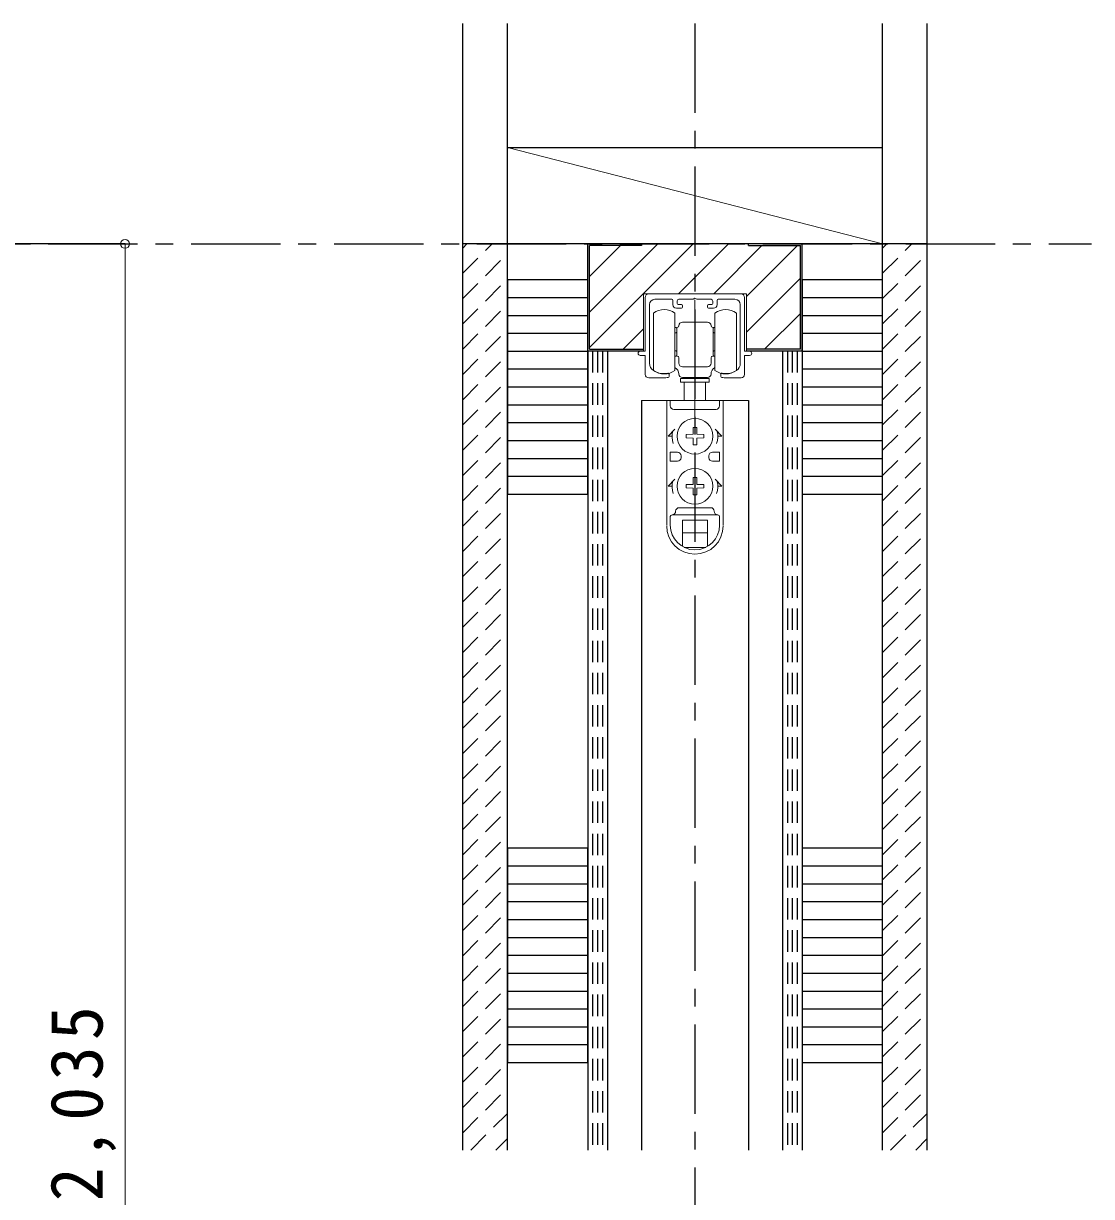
# Model space of a CAD drawing. Units: millimetres at full size, sheet at 1:5; details may follow other scales. Extents: x -973 to 977, y -718 to 696.
# Drawn here: x -402.3 to -103.3, y -330.6 to -2.5 of the extents above; entities that cross this region are included whole.
import ezdxf

# ---------------------------------------------------------------- set-up
doc = ezdxf.new("R2010")
doc.units = ezdxf.units.MM
doc.header["$LTSCALE"] = 5
doc.header["$PDMODE"] = 32
doc.header["$PDSIZE"] = 2.5
doc.linetypes.add('CHAIN1', pattern=[8, 5, -1, 1, -1])
doc.linetypes.add('DASHED1', pattern=[1.8, 1.2, -0.6])
doc.layers.add('0-0_補助線', color=7, linetype='Continuous', lineweight=18)
for name, color, linetype in [('0-1_通り芯', 4, 'CHAIN1'), ('0-2_柱', 7, 'Continuous'), ('0-3_仕上げ', 2, 'Continuous'), ('0-4_枠', 3, 'Continuous'), ('0-6_扉', 6, 'Continuous'), ('0-B_寸法', 7, 'Continuous'), ('0-C_ハッチ', 4, 'DASHED1')]:
    doc.layers.add(name, color=color, linetype=linetype)
doc.styles.add('ＭＳ ゴシック', font='')
doc.styles.get('ＭＳ ゴシック').set_extended_font_data('MS Gothic')

msp = doc.modelspace()

# ---------------------------------------------------------------- linework, layer by layer
at = {"layer": '0-0_補助線'}
for p, q in [((-266.847, -37.151), (-161.847, -64.151)), ((-227.047, -78.151), (-227.229, -78.151)), ((-227.047, -78.151), (-201.447, -78.151)), ((-228.247, -79.151), (-228.247, -85.022)), ((-228.247, -81.924), (-228.247, -94.151)), ((-227.047, -81.151), (-227.047, -97.523)), ((-225.547, -79.651), (-220.847, -79.651)), ((-220.547, -81.151), (-220.547, -79.951)), ((-219.347, -80.851), (-219.347, -80.151)), ((-218.147, -81.151), (-219.047, -81.151)), ((-218.847, -79.651), (-214.867, -79.651)), ((-217.847, -81.851), (-217.847, -81.451)), ((-214.867, -79.651), (-214.347, -79.351)), ((-210.847, -81.851), (-210.847, -81.451)), ((-210.547, -81.151), (-209.647, -81.151)), ((-209.347, -80.851), (-209.347, -80.151)), ((-208.147, -81.151), (-208.147, -79.951)), ((-203.147, -79.651), (-207.847, -79.651)), ((-201.647, -81.151), (-201.647, -97.523)), ((-200.447, -79.151), (-200.447, -84.793)), ((-200.447, -81.924), (-200.447, -94.151)), ((-225.947, -99.551), (-225.947, -83.551)), ((-219.947, -83.551), (-219.947, -91.551)), ((-218.147, -82.151), (-219.547, -82.151)), ((-210.547, -82.151), (-209.147, -82.151)), ((-208.747, -83.551), (-208.747, -91.551)), ((-202.747, -99.551), (-202.747, -83.551)), ((-219.947, -87.551), (-219.647, -87.551)), ((-219.447, -87.751), (-219.647, -87.551)), ((-219.447, -87.551), (-219.447, -91.551)), ((-219.347, -87.551), (-219.447, -87.551)), ((-217.847, -86.051), (-214.347, -86.051)), ((-210.847, -86.051), (-214.347, -86.051)), ((-209.347, -87.551), (-209.247, -87.551)), ((-209.247, -87.551), (-209.247, -91.551)), ((-209.247, -87.751), (-209.047, -87.551)), ((-208.747, -87.551), (-209.047, -87.551)), ((-219.947, -89.051), (-219.447, -89.051)), ((-219.947, -91.551), (-219.947, -99.551)), ((-219.647, -89.051), (-219.447, -88.851)), ((-219.447, -95.551), (-219.447, -91.551)), ((-209.047, -89.051), (-209.247, -88.851)), ((-208.747, -89.051), (-209.247, -89.051)), ((-209.247, -95.551), (-209.247, -91.551)), ((-208.747, -91.551), (-208.747, -99.551)), ((-229.647, -94.151), (-228.247, -94.151)), ((-219.947, -94.051), (-219.447, -94.051)), ((-219.447, -94.251), (-219.647, -94.051)), ((-209.247, -94.251), (-209.047, -94.051)), ((-208.747, -94.051), (-209.247, -94.051)), ((-199.047, -94.151), (-200.447, -94.151)), ((-229.647, -95.351), (-228.247, -95.351)), ((-228.247, -95.351), (-228.247, -100.651)), ((-228.247, -97.554), (-228.247, -97.626)), ((-219.947, -95.551), (-219.647, -95.551)), ((-219.447, -95.351), (-219.647, -95.551)), ((-219.347, -95.551), (-219.447, -95.551)), ((-218.847, -97.551), (-218.847, -96.051)), ((-209.847, -97.551), (-209.847, -96.051)), ((-209.347, -95.551), (-209.247, -95.551)), ((-209.247, -95.351), (-209.047, -95.551)), ((-208.747, -95.551), (-209.047, -95.551)), ((-199.047, -95.351), (-200.447, -95.351)), ((-200.447, -95.351), (-200.447, -100.651)), ((-223.147, -101.651), (-227.247, -101.651)), ((-221.597, -100.602), (-221.597, -101.217)), ((-217.847, -98.551), (-214.347, -98.551)), ((-214.347, -101.551), (-217.847, -101.551)), ((-217.347, -101.551), (-217.347, -101.851)), ((-210.847, -98.551), (-214.347, -98.551)), ((-214.347, -101.551), (-210.847, -101.551)), ((-211.347, -101.551), (-211.347, -101.851)), ((-207.097, -101.217), (-207.097, -100.602)), ((-205.547, -101.651), (-201.447, -101.651)), ((-210.347, -101.851), (-218.347, -101.851)), ((-218.347, -101.851), (-218.347, -102.851)), ((-218.347, -102.851), (-210.347, -102.851)), ((-217.347, -107.951), (-217.347, -102.851)), ((-211.347, -102.851), (-211.347, -107.951)), ((-210.347, -101.851), (-210.347, -102.851)), ((-222.246, -107.951), (-222.246, -142.851)), ((-222.204, -107.951), (-206.404, -107.951)), ((-221.246, -107.951), (-221.246, -109.451)), ((-207.446, -107.951), (-207.446, -109.451)), ((-206.446, -107.951), (-206.446, -142.851)), ((-220.246, -110.451), (-208.446, -110.451)), ((-220.003, -115.951), (-221.846, -117.951)), ((-220.746, -117.951), (-221.846, -117.951)), ((-214.866, -117.432), (-216.796, -117.465)), ((-216.796, -117.465), (-216.796, -118.437)), ((-214.866, -117.432), (-214.832, -115.501)), ((-213.86, -115.501), (-214.832, -115.501)), ((-213.826, -117.432), (-213.86, -115.501)), ((-213.826, -117.432), (-211.896, -117.465)), ((-211.896, -118.437), (-211.896, -117.465)), ((-208.689, -115.951), (-206.846, -117.951)), ((-207.946, -117.951), (-206.846, -117.951)), ((-214.866, -118.471), (-216.796, -118.437)), ((-214.866, -118.471), (-214.832, -120.401)), ((-214.832, -120.401), (-213.86, -120.401)), ((-213.826, -118.471), (-213.86, -120.401)), ((-213.826, -118.471), (-211.896, -118.437)), ((-221.246, -122.451), (-221.246, -124.951)), ((-219.246, -122.451), (-221.246, -122.451)), ((-218.246, -123.451), (-218.246, -123.951)), ((-210.446, -123.451), (-210.446, -123.951)), ((-209.446, -122.451), (-207.446, -122.451)), ((-207.446, -122.451), (-207.446, -124.951)), ((-219.246, -124.951), (-221.246, -124.951)), ((-209.446, -124.951), (-207.446, -124.951)), ((-220.003, -129.951), (-221.846, -131.951)), ((-214.866, -131.432), (-214.832, -129.501)), ((-213.86, -129.501), (-214.832, -129.501)), ((-213.826, -131.432), (-213.86, -129.501)), ((-208.689, -129.951), (-206.846, -131.951)), ((-220.746, -131.951), (-221.846, -131.951)), ((-214.866, -131.432), (-216.796, -131.465)), ((-216.796, -131.465), (-216.796, -132.437)), ((-214.866, -132.471), (-216.796, -132.437)), ((-214.866, -132.471), (-214.832, -134.401)), ((-214.832, -134.401), (-213.86, -134.401)), ((-213.826, -132.471), (-213.86, -134.401)), ((-213.826, -131.432), (-211.896, -131.465)), ((-213.826, -132.471), (-211.896, -132.437)), ((-211.896, -132.437), (-211.896, -131.465)), ((-207.946, -131.951), (-206.846, -131.951)), ((-221.246, -142.851), (-221.246, -140.451)), ((-220.746, -139.951), (-207.946, -139.951)), ((-218.746, -137.951), (-209.946, -137.951)), ((-207.446, -142.851), (-207.446, -140.451)), ((-217.846, -141.451), (-210.846, -141.451)), ((-217.846, -148.798), (-217.846, -141.451)), ((-210.846, -148.798), (-210.846, -141.451)), ((-217.846, -144.951), (-210.846, -144.951)), ((-217.374, -149.051), (-211.318, -149.051))]:
    msp.add_line(p, q, dxfattribs=at)
at = {"layer": '0-0_補助線', "color": 4}
for p, q in [((-373.847, -64.151), (-513.847, -64.151)), ((-373.847, -567.5), (-373.847, -64.151))]:
    msp.add_line(p, q, dxfattribs=at)
at = {"layer": '0-0_補助線', "color": 3}
for p, q in [((-199.947, -78.151), (-228.747, -78.151)), ((-228.747, -94.151), (-228.747, -78.151)), ((-199.947, -94.151), (-199.947, -78.151)), ((-214.347, -79.805), (-214.347, -113.808)), ((-214.347, -79.805), (-214.347, -113.808))]:
    msp.add_line(p, q, dxfattribs=at)
at = {"layer": '0-0_補助線', "color": 6}
msp.add_line((-199.347, -107.951), (-229.347, -107.951), dxfattribs=at)
at = {"layer": '0-0_補助線'}
msp.add_lwpolyline([(-214.347, -79.351), (-213.827, -79.651), (-209.847, -79.651)], dxfattribs=at)
for centre in [(-214.346, -117.951), (-214.346, -131.951)]:
    msp.add_circle(centre, 5, dxfattribs=at)
for centre, radius, start, end in [((-227.247, -79.151), 1, 90, 180), ((-201.447, -79.151), 1, 0, 90), ((-225.547, -81.151), 1.5, 90, 180), ((-220.847, -79.951), 0.3, 0, 90), ((-219.547, -81.151), 1, 180, 270), ((-218.847, -80.151), 0.5, 90, 180), ((-219.047, -80.851), 0.3, 180, 270), ((-218.147, -81.451), 0.3, 0, 90), ((-218.147, -81.851), 0.3, 270, 0), ((-210.547, -81.451), 0.3, 90, 180), ((-210.547, -81.851), 0.3, 180, 270), ((-209.847, -80.151), 0.5, 0, 90), ((-209.647, -80.851), 0.3, 270, 0), ((-209.147, -81.151), 1, 270, 0), ((-207.847, -79.951), 0.3, 90, 180), ((-203.147, -81.151), 1.5, 0, 90), ((-222.947, -87.551), 5, 53.1301, 126.8699), ((-205.747, -87.551), 5, 53.1301, 126.8699), ((-219.347, -87.051), 0.5, 270, 0), ((-217.847, -87.051), 1, 90, 180), ((-210.847, -87.051), 1, 0, 90), ((-209.347, -87.051), 0.5, 180, 270), ((-229.647, -94.751), 0.6, 90, 180), ((-229.647, -94.751), 0.6, 180, 270), ((-199.047, -94.751), 0.6, 0, 90), ((-199.047, -94.751), 0.6, 270, 0), ((-224.547, -97.523), 2.5, 180, 235.9442), ((-219.347, -96.051), 0.5, 0, 90), ((-217.847, -97.551), 1, 180, 270), ((-210.847, -97.551), 1, 270, 0), ((-209.347, -96.051), 0.5, 90, 180), ((-204.147, -97.523), 2.5, 304.0558, 0), ((-227.247, -100.651), 1, 180, 270), ((-222.947, -95.551), 5, 233.1301, 306.8699), ((-223.147, -95.451), 5, 235.9442, 283.64168), ((-223.147, -95.451), 6.2, 270, 282.23163), ((-221.897, -100.602), 0.3, 360, 103.64168), ((-221.897, -101.217), 0.3, 282.23163, 0), ((-220.847, -100.551), 2, 0, 63.25632), ((-217.847, -100.551), 1, 180, 270), ((-210.847, -100.551), 1, 270, 0), ((-207.847, -100.551), 2, 116.74368, 180), ((-205.747, -95.551), 5, 233.1301, 306.8699), ((-206.797, -100.602), 0.3, 76.35832, 180), ((-206.797, -101.217), 0.3, 180, 257.76837), ((-205.547, -95.451), 6.2, 257.76837, 270), ((-205.547, -95.451), 5, 256.35832, 270), ((-205.547, -95.451), 5, 270, 304.0558), ((-201.447, -100.651), 1, 270, 0), ((-220.246, -109.451), 1, 180, 270), ((-208.446, -109.451), 1, 270, 0), ((-214.346, -117.951), 6.4, 167.82427, 198.20996), ((-214.346, -117.951), 6.4, 341.79004, 12.17573), ((-219.246, -123.451), 1, 0, 90), ((-219.246, -123.951), 1, 270, 0), ((-209.446, -123.451), 1, 90, 180), ((-209.446, -123.951), 1, 180, 270), ((-214.346, -131.951), 6.4, 167.82427, 198.20996), ((-214.346, -131.951), 6.4, 341.79004, 12.17573), ((-220.746, -140.451), 0.5, 90, 180), ((-220.746, -138.951), 1, 270, 0), ((-218.746, -138.951), 1, 90, 180), ((-209.946, -138.951), 1, 0, 90), ((-207.946, -138.951), 1, 180, 270), ((-207.946, -140.451), 0.5, 0, 90), ((-214.346, -143.051), 7.9, 180, 0), ((-214.346, -142.851), 6.9, 180, 0)]:
    msp.add_arc(centre, radius, start, end, dxfattribs=at)
msp.add_point((-373.847, -64.151), dxfattribs=at)
at = {"layer": '0-1_通り芯'}
for p, q in [((-214.347, -2.5), (-214.347, -567.5)), ((-755.347, -64.151), (-103.347, -64.151))]:
    msp.add_line(p, q, dxfattribs=at)
at = {"layer": '0-2_柱', "color": 3}
for p, q in [((-266.847, -37.151), (-161.847, -37.151)), ((-149.347, -64.151), (-279.347, -64.151)), ((-266.847, -74.151), (-244.347, -74.151)), ((-244.347, -104.151), (-244.347, -74.151)), ((-184.347, -74.151), (-161.847, -74.151)), ((-161.847, -104.151), (-161.847, -74.151)), ((-266.847, -104.151), (-244.347, -104.151)), ((-244.347, -134.151), (-244.347, -104.151)), ((-184.347, -104.151), (-161.847, -104.151)), ((-161.847, -134.151), (-161.847, -104.151)), ((-266.847, -134.151), (-244.347, -134.151)), ((-184.347, -134.151), (-161.847, -134.151)), ((-244.347, -233.151), (-266.847, -233.151)), ((-244.347, -263.151), (-244.347, -233.151)), ((-161.847, -233.151), (-184.347, -233.151)), ((-161.847, -263.151), (-161.847, -233.151)), ((-266.847, -263.151), (-244.347, -263.151)), ((-244.347, -293.151), (-244.347, -263.151)), ((-184.347, -263.151), (-161.847, -263.151)), ((-161.847, -293.151), (-161.847, -263.151)), ((-266.847, -293.151), (-244.347, -293.151)), ((-184.347, -293.151), (-161.847, -293.151))]:
    msp.add_line(p, q, dxfattribs=at)
at = {"layer": '0-2_柱'}
for p, q in [((-266.847, -79.151), (-244.347, -79.151)), ((-184.347, -79.151), (-161.847, -79.151)), ((-266.847, -84.151), (-244.347, -84.151)), ((-184.347, -84.151), (-161.847, -84.151)), ((-266.847, -89.151), (-244.347, -89.151)), ((-184.347, -89.151), (-161.847, -89.151)), ((-266.847, -94.151), (-244.347, -94.151)), ((-184.347, -94.151), (-161.847, -94.151)), ((-266.847, -99.151), (-244.347, -99.151)), ((-184.347, -99.151), (-161.847, -99.151)), ((-266.847, -109.151), (-244.347, -109.151)), ((-184.347, -109.151), (-161.847, -109.151)), ((-266.847, -114.151), (-244.347, -114.151)), ((-184.347, -114.151), (-161.847, -114.151)), ((-266.847, -119.151), (-244.347, -119.151)), ((-184.347, -119.151), (-161.847, -119.151)), ((-266.847, -124.151), (-244.347, -124.151)), ((-184.347, -124.151), (-161.847, -124.151)), ((-266.847, -129.151), (-244.347, -129.151)), ((-184.347, -129.151), (-161.847, -129.151)), ((-266.847, -238.151), (-244.347, -238.151)), ((-184.347, -238.151), (-161.847, -238.151)), ((-266.847, -243.151), (-244.347, -243.151)), ((-184.347, -243.151), (-161.847, -243.151)), ((-266.847, -248.151), (-244.347, -248.151)), ((-184.347, -248.151), (-161.847, -248.151)), ((-266.847, -253.151), (-244.347, -253.151)), ((-184.347, -253.151), (-161.847, -253.151)), ((-266.847, -258.151), (-244.347, -258.151)), ((-184.347, -258.151), (-161.847, -258.151)), ((-266.847, -268.151), (-244.347, -268.151)), ((-184.347, -268.151), (-161.847, -268.151)), ((-266.847, -273.151), (-244.347, -273.151)), ((-184.347, -273.151), (-161.847, -273.151)), ((-266.847, -278.151), (-244.347, -278.151)), ((-184.347, -278.151), (-161.847, -278.151)), ((-266.847, -283.151), (-244.347, -283.151)), ((-184.347, -283.151), (-161.847, -283.151)), ((-266.847, -288.151), (-244.347, -288.151)), ((-184.347, -288.151), (-161.847, -288.151))]:
    msp.add_line(p, q, dxfattribs=at)
at = {"layer": '0-2_柱', "color": 3}
for points in [[(-266.847, -74.151), (-266.847, -104.151), (-266.847, -134.151)], [(-184.347, -74.151), (-184.347, -104.151), (-184.347, -134.151)], [(-266.847, -233.151), (-266.847, -263.151), (-266.847, -293.151)], [(-184.347, -233.151), (-184.347, -263.151), (-184.347, -293.151)]]:
    msp.add_lwpolyline(points, dxfattribs=at)
at = {"layer": '0-3_仕上げ'}
for p, q in [((-279.347, -317.626), (-279.347, -2.5)), ((-266.847, -317.626), (-266.847, -2.5)), ((-161.847, -317.626), (-161.847, -2.5)), ((-149.347, -317.626), (-149.347, -2.5)), ((-244.347, -94.151), (-244.347, -317.626)), ((-238.847, -94.151), (-238.847, -317.626)), ((-189.847, -94.151), (-189.847, -317.626)), ((-184.347, -94.151), (-184.347, -317.626))]:
    msp.add_line(p, q, dxfattribs=at)
at = {"layer": '0-4_枠'}
for p, q in [((-244.347, -94.151), (-244.347, -64.151)), ((-184.347, -64.151), (-244.347, -64.151)), ((-243.847, -93.651), (-243.847, -64.651)), ((-229.347, -64.651), (-243.847, -64.651)), ((-229.347, -64.151), (-229.347, -64.651)), ((-199.347, -64.651), (-199.347, -64.151)), ((-199.347, -64.651), (-184.847, -64.651)), ((-184.847, -93.651), (-184.847, -64.651)), ((-184.347, -94.151), (-184.347, -64.151)), ((-228.747, -94.151), (-244.347, -94.151)), ((-243.847, -93.651), (-228.747, -93.651)), ((-184.847, -93.651), (-199.947, -93.651)), ((-184.347, -94.151), (-199.947, -94.151))]:
    msp.add_line(p, q, dxfattribs=at)
at = {"layer": '0-6_扉'}
for p, q in [((-229.347, -107.951), (-229.347, -317.626)), ((-199.347, -107.951), (-199.347, -317.626))]:
    msp.add_line(p, q, dxfattribs=at)
at = {"layer": '0-B_寸法', "color": 4}
msp.add_line((-373.847, -64.151), (-513.847, -64.151), dxfattribs=at)
at = {"layer": '0-C_ハッチ'}
for p, q in [((-279.347, -72.388), (-271.111, -64.151)), ((-279.347, -65.317), (-278.182, -64.151)), ((-161.847, -72.388), (-153.611, -64.151)), ((-161.847, -65.317), (-160.682, -64.151)), ((-279.347, -79.459), (-266.847, -66.959)), ((-161.847, -79.459), (-149.347, -66.959)), ((-279.347, -86.53), (-266.847, -74.03)), ((-161.847, -86.53), (-149.347, -74.03)), ((-279.347, -93.601), (-266.847, -81.101)), ((-161.847, -93.601), (-149.347, -81.101)), ((-279.347, -100.672), (-266.847, -88.172)), ((-161.847, -100.672), (-149.347, -88.172)), ((-242.972, -94.151), (-242.972, -317.626)), ((-241.597, -94.151), (-241.597, -317.626)), ((-240.222, -94.151), (-240.222, -317.626)), ((-188.472, -94.151), (-188.472, -317.626)), ((-187.097, -94.151), (-187.097, -317.626)), ((-185.722, -94.151), (-185.722, -317.626)), ((-279.347, -107.743), (-266.847, -95.243)), ((-161.847, -107.743), (-149.347, -95.243)), ((-279.347, -114.814), (-266.847, -102.314)), ((-161.847, -114.814), (-149.347, -102.314)), ((-279.347, -121.885), (-266.847, -109.385)), ((-161.847, -121.885), (-149.347, -109.385)), ((-279.347, -128.956), (-266.847, -116.456)), ((-161.847, -128.956), (-149.347, -116.456)), ((-279.347, -136.027), (-266.847, -123.527)), ((-161.847, -136.027), (-149.347, -123.527)), ((-279.347, -143.098), (-266.847, -130.598)), ((-161.847, -143.098), (-149.347, -130.598)), ((-279.347, -150.169), (-266.847, -137.669)), ((-161.847, -150.169), (-149.347, -137.669)), ((-279.347, -157.24), (-266.847, -144.74)), ((-161.847, -157.24), (-149.347, -144.74)), ((-279.347, -164.311), (-266.847, -151.811)), ((-161.847, -164.311), (-149.347, -151.811)), ((-279.347, -171.383), (-266.847, -158.883)), ((-161.847, -171.383), (-149.347, -158.883)), ((-279.347, -178.454), (-266.847, -165.954)), ((-161.847, -178.454), (-149.347, -165.954)), ((-279.347, -185.525), (-266.847, -173.025)), ((-161.847, -185.525), (-149.347, -173.025)), ((-279.347, -192.596), (-266.847, -180.096)), ((-161.847, -192.596), (-149.347, -180.096)), ((-279.347, -199.667), (-266.847, -187.167)), ((-161.847, -199.667), (-149.347, -187.167)), ((-279.347, -206.738), (-266.847, -194.238)), ((-161.847, -206.738), (-149.347, -194.238)), ((-279.347, -213.809), (-266.847, -201.309)), ((-161.847, -213.809), (-149.347, -201.309)), ((-279.347, -220.88), (-266.847, -208.38)), ((-161.847, -220.88), (-149.347, -208.38)), ((-279.347, -227.951), (-266.847, -215.451)), ((-161.847, -227.951), (-149.347, -215.451)), ((-279.347, -235.022), (-266.847, -222.522)), ((-161.847, -235.022), (-149.347, -222.522)), ((-279.347, -242.093), (-266.847, -229.593)), ((-161.847, -242.093), (-149.347, -229.593)), ((-279.347, -249.164), (-266.847, -236.664)), ((-161.847, -249.164), (-149.347, -236.664)), ((-279.347, -256.235), (-266.847, -243.735)), ((-161.847, -256.235), (-149.347, -243.735)), ((-279.347, -263.306), (-266.847, -250.806)), ((-161.847, -263.306), (-149.347, -250.806)), ((-279.347, -270.378), (-266.847, -257.878)), ((-161.847, -270.378), (-149.347, -257.878)), ((-279.347, -277.449), (-266.847, -264.949)), ((-161.847, -277.449), (-149.347, -264.949)), ((-279.347, -284.52), (-266.847, -272.02)), ((-161.847, -284.52), (-149.347, -272.02)), ((-279.347, -291.591), (-266.847, -279.091)), ((-161.847, -291.591), (-149.347, -279.091)), ((-279.347, -298.662), (-266.847, -286.162)), ((-161.847, -298.662), (-149.347, -286.162)), ((-279.347, -305.733), (-266.847, -293.233)), ((-161.847, -305.733), (-149.347, -293.233)), ((-279.347, -312.804), (-266.847, -300.304)), ((-161.847, -312.804), (-149.347, -300.304)), ((-277.098, -317.626), (-266.847, -307.375)), ((-159.598, -317.626), (-149.347, -307.375)), ((-270.027, -317.626), (-266.847, -314.446)), ((-152.527, -317.626), (-149.347, -314.446))]:
    msp.add_line(p, q, dxfattribs=at)
at = {"layer": '0-C_ハッチ', "linetype": 'Continuous'}
for p, q in [((-243.847, -93.121), (-214.877, -64.151)), ((-243.847, -83.222), (-224.777, -64.151)), ((-243.847, -73.322), (-235.176, -64.651)), ((-218.978, -78.151), (-204.978, -64.151)), ((-209.078, -78.151), (-195.578, -64.651)), ((-199.947, -78.919), (-185.679, -64.651)), ((-199.947, -88.819), (-184.847, -73.719)), ((-194.88, -93.651), (-184.847, -83.618)), ((-234.478, -93.651), (-228.747, -87.92))]:
    msp.add_line(p, q, dxfattribs=at)

# ---------------------------------------------------------------- texts
at = {"layer": '0-0_補助線', "insert": (-376.347, -399.793), "char_height": 14.66, "attachment_point": 7, "rotation": 90, "style": 'ＭＳ ゴシック'}
msp.add_mtext('\\T1.19;\\W0.95;枠外＝2,035', dxfattribs=at)

doc.saveas('drawing.dxf')
